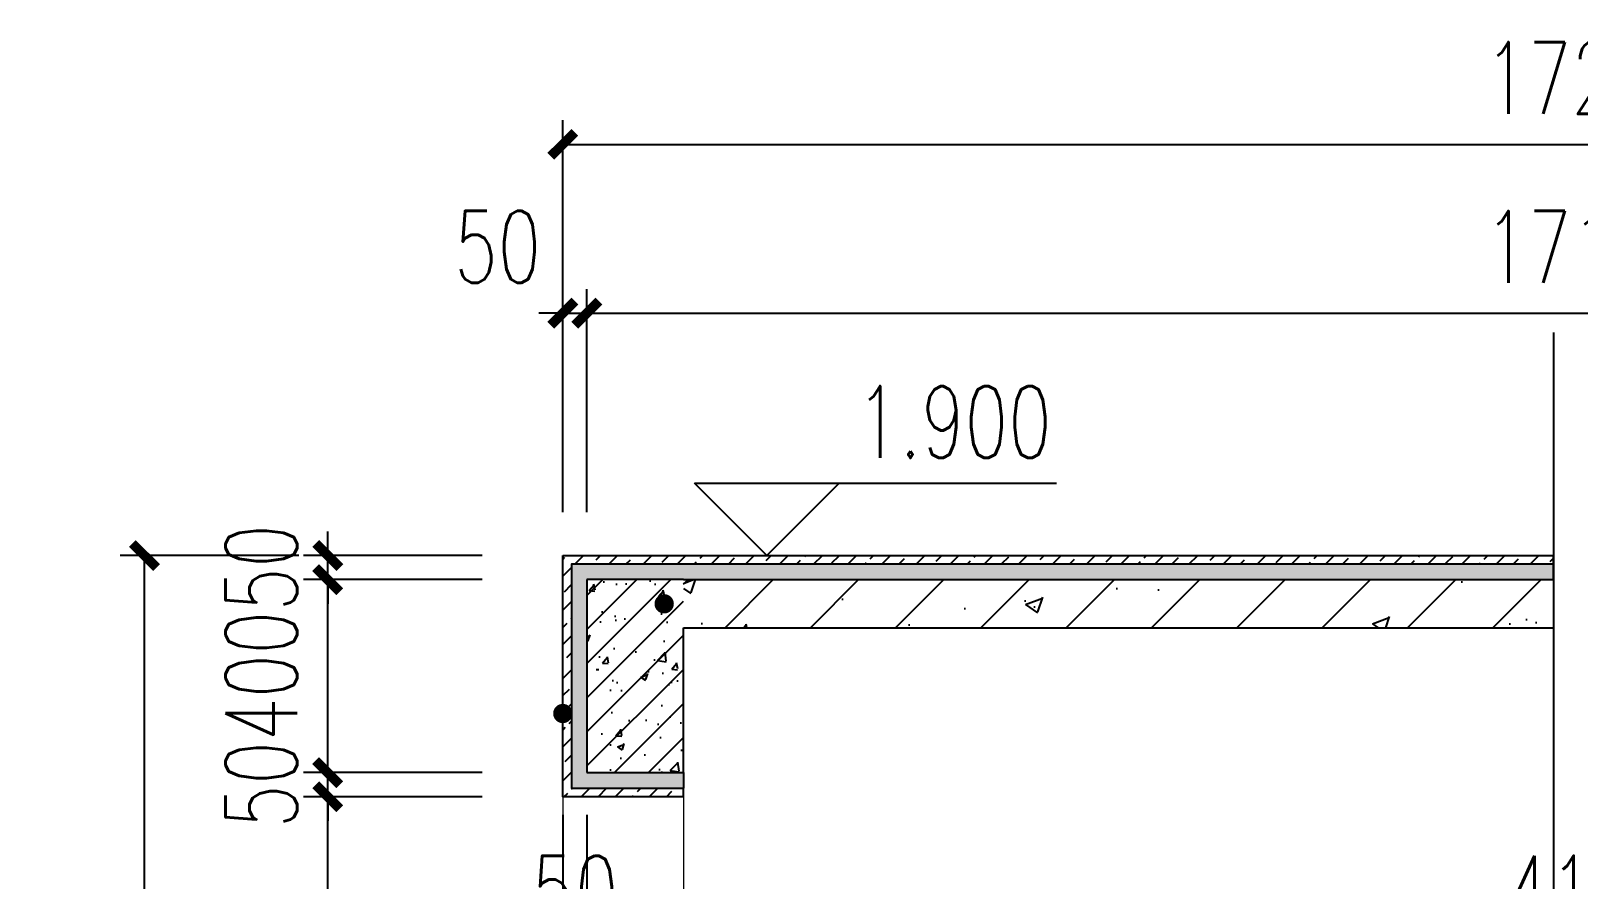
# Model space of a CAD drawing. Extents: x -2377130 to 293730, y -2 to 754590.
# Drawn here: x -2156375 to -2153169, y 518467 to 520225 of the extents above; entities that cross this region are included whole.
import ezdxf

# ---------------------------------------------------------------- set-up
doc = ezdxf.new("R2010")
doc.units = 0
doc.header["$LTSCALE"] = 1000
doc.header["$MEASUREMENT"] = 0
doc.layers.get('Defpoints').update_dxf_attribs({"color": 210})
for name, color, linetype in [('A-AXIS-DP', 126, 'Continuous'), ('A-AXIS-ELEV', 4, 'Continuous'), ('A-AXIS-SYMB', 3, 'Continuous'), ('A-COLS', 6, 'Continuous'), ('A-CURTAIN', 134, 'Continuous'), ('A-HATCH-2', 251, 'Continuous'), ('AS-COLN', 6, 'Continuous'), ('PUB_HATCH', 8, 'Continuous'), ('PUB_TEXT', 7, 'Continuous')]:
    doc.layers.add(name, color=color, linetype=linetype)
doc.layers.add('A-WALL-HATCH', color=8, linetype='Continuous', lineweight=13)
doc.styles.add('_TCH_DIM', font='SIMPLEX', dxfattribs={"bigfont": 'GBCBIG'})
doc.styles.add('_TCH_DIM_T3', font='SIMPLEX', dxfattribs={"width": 0.705882, "bigfont": 'GBCBIG'})
doc.dimstyles.new('_TCH_ARCH&&50', dxfattribs={"dimtxt": 148.75, "dimasz": 50, "dimexe": 50, "dimexo": 50, "dimgap": 63.125, "dimtad": 1, "dimdec": 0, "dimzin": 0, "dimdsep": 46, "dimtxsty": '_TCH_DIM_T3', "dimblk": 'ARCHTICK', "dimcen": 0.09, "dimclrt": 7, "dimazin": 2, "dimtfac": 1, "dimtdec": 0, "dimtix": 1, "dimtmove": 2, "dimatfit": 3, "dimfxl": 0, "dimtolj": 1, "dimtzin": 0, "dimarcsym": 0})

# ---------------------------------------------------------------- blocks, each defined once
blk = doc.blocks.new('_ArchTick')
at = {"color": 0, "linetype": 'ByBlock', "const_width": 0.4}
blk.add_lwpolyline([(-0.5, -0.5), (0.5, 0.5)], dxfattribs=at)
blk = doc.blocks.new('*D2200')
at = {"layer": 'A-AXIS-DP', "color": 0, "lineweight": -2}
for p, q in [((-2155272.9, 519577.5), (-2155272.9, 520040)), ((-2151002.6, 519577.5), (-2151002.6, 520040)), ((-2155272.9, 519990), (-2151002.6, 519990))]:
    blk.add_line(p, q, dxfattribs=at)
at = {"layer": 'Defpoints', "color": 0}
for p in [(-2151002.6, 519990), (-2155272.9, 519527.5), (-2151002.6, 519527.5)]:
    blk.add_point(p, dxfattribs=at)
at = {"layer": 'A-AXIS-DP', "color": 0, "lineweight": -2, "xscale": 50, "yscale": 50, "zscale": 50, "rotation": 180}
blk.add_blockref('_ArchTick', (-2155272.9, 519990), dxfattribs=at)
at = {"layer": 'A-AXIS-DP', "color": 0, "lineweight": -2, "xscale": 50, "yscale": 50, "zscale": 50}
blk.add_blockref('_ArchTick', (-2151002.6, 519990), dxfattribs=at)
at = {"layer": 'A-AXIS-DP', "color": 7, "insert": (-2153137.7, 520127.5), "char_height": 148.75, "attachment_point": 5, "style": '_TCH_DIM_T3'}
blk.add_mtext('\\A1;17200', dxfattribs=at)
blk = doc.blocks.new('*D2199')
at = {"layer": 'A-AXIS-DP', "color": 0, "lineweight": -2}
for p, q in [((-2155820, 519137.5), (-2156190, 519137.5)), ((-2156140, 516937.5), (-2156140, 519137.5)), ((-2155820, 516937.5), (-2156190, 516937.5))]:
    blk.add_line(p, q, dxfattribs=at)
at = {"layer": 'Defpoints', "color": 0}
for p in [(-2156140, 519137.5), (-2155770, 519137.5), (-2155770, 516937.5)]:
    blk.add_point(p, dxfattribs=at)
at = {"layer": 'A-AXIS-DP', "color": 0, "lineweight": -2, "xscale": 50, "yscale": 50, "zscale": 50}
for p, rotation in [((-2156140, 519137.5), 90), ((-2156140, 516937.5), 270)]:
    blk.add_blockref('_ArchTick', p, dxfattribs=dict(at, rotation=rotation))
at = {"layer": 'A-AXIS-DP', "color": 7, "insert": (-2156277.5, 518037.5), "char_height": 148.75, "attachment_point": 5, "rotation": 90, "style": '_TCH_DIM_T3'}
blk.add_mtext('\\A1;2200', dxfattribs=at)
blk = doc.blocks.new('*D2197')
at = {"layer": 'A-AXIS-DP', "color": 0, "lineweight": -2}
for p, q in [((-2155760, 519137.5), (-2155760, 519187.5)), ((-2155440, 519137.5), (-2155810, 519137.5)), ((-2155760, 519087.6), (-2155760, 519137.5)), ((-2155440, 519087.6), (-2155810, 519087.6)), ((-2155760, 519087.6), (-2155760, 519037.6))]:
    blk.add_line(p, q, dxfattribs=at)
at = {"layer": 'Defpoints', "color": 0}
for p in [(-2155760, 519137.5), (-2155390, 519137.5), (-2155390, 519087.6)]:
    blk.add_point(p, dxfattribs=at)
at = {"layer": 'A-AXIS-DP', "color": 0, "lineweight": -2, "xscale": 50, "yscale": 50, "zscale": 50}
for p, rotation in [((-2155760, 519137.5), 270), ((-2155760, 519087.6), 90)]:
    blk.add_blockref('_ArchTick', p, dxfattribs=dict(at, rotation=rotation))
at = {"layer": 'A-AXIS-DP', "color": 7, "insert": (-2155897.5, 519112.5), "char_height": 148.75, "attachment_point": 5, "rotation": 90, "style": '_TCH_DIM_T3'}
blk.add_mtext('\\A1;50', dxfattribs=at)
blk = doc.blocks.new('*D2196')
at = {"layer": 'A-AXIS-DP', "color": 0, "lineweight": -2}
for p, q in [((-2155440, 519087.6), (-2155810, 519087.6)), ((-2155760, 518687.5), (-2155760, 519087.6)), ((-2155440, 518687.5), (-2155810, 518687.5))]:
    blk.add_line(p, q, dxfattribs=at)
at = {"layer": 'Defpoints', "color": 0}
for p in [(-2155760, 519087.6), (-2155390, 519087.6), (-2155390, 518687.5)]:
    blk.add_point(p, dxfattribs=at)
at = {"layer": 'A-AXIS-DP', "color": 0, "lineweight": -2, "xscale": 50, "yscale": 50, "zscale": 50}
for p, rotation in [((-2155760, 519087.6), 90), ((-2155760, 518687.5), 270)]:
    blk.add_blockref('_ArchTick', p, dxfattribs=dict(at, rotation=rotation))
at = {"layer": 'A-AXIS-DP', "color": 7, "insert": (-2155897.5, 518887.5), "char_height": 148.75, "attachment_point": 5, "rotation": 90, "style": '_TCH_DIM_T3'}
blk.add_mtext('\\A1;400', dxfattribs=at)
blk = doc.blocks.new('*D2195')
at = {"layer": 'A-AXIS-DP', "color": 0, "lineweight": -2}
for p, q in [((-2155760, 518687.5), (-2155760, 518737.5)), ((-2155440, 518687.5), (-2155810, 518687.5)), ((-2155760, 518637.5), (-2155760, 518687.5)), ((-2155440, 518637.5), (-2155810, 518637.5)), ((-2155760, 518637.5), (-2155760, 518587.5))]:
    blk.add_line(p, q, dxfattribs=at)
at = {"layer": 'Defpoints', "color": 0}
for p in [(-2155760, 518687.5), (-2155390, 518687.5), (-2155390, 518637.5)]:
    blk.add_point(p, dxfattribs=at)
at = {"layer": 'A-AXIS-DP', "color": 0, "lineweight": -2, "xscale": 50, "yscale": 50, "zscale": 50}
for p, rotation in [((-2155760, 518687.5), 270), ((-2155760, 518637.5), 90)]:
    blk.add_blockref('_ArchTick', p, dxfattribs=dict(at, rotation=rotation))
at = {"layer": 'A-AXIS-DP', "color": 7, "insert": (-2155897.5, 518662.5), "char_height": 148.75, "attachment_point": 5, "rotation": 90, "style": '_TCH_DIM_T3'}
blk.add_mtext('\\A1;50', dxfattribs=at)
blk = doc.blocks.new('*D2194')
at = {"layer": 'A-AXIS-DP', "color": 0, "lineweight": -2}
for p, q in [((-2155440, 518637.5), (-2155810, 518637.5)), ((-2155760, 516937.5), (-2155760, 518637.5)), ((-2155440, 516937.5), (-2155810, 516937.5))]:
    blk.add_line(p, q, dxfattribs=at)
at = {"layer": 'Defpoints', "color": 0}
for p in [(-2155760, 518637.5), (-2155390, 518637.5), (-2155390, 516937.5)]:
    blk.add_point(p, dxfattribs=at)
at = {"layer": 'A-AXIS-DP', "color": 0, "lineweight": -2, "xscale": 50, "yscale": 50, "zscale": 50}
for p, rotation in [((-2155760, 518637.5), 90), ((-2155760, 516937.5), 270)]:
    blk.add_blockref('_ArchTick', p, dxfattribs=dict(at, rotation=rotation))
at = {"layer": 'A-AXIS-DP', "color": 7, "insert": (-2155897.5, 517787.5), "char_height": 148.75, "attachment_point": 5, "rotation": 90, "style": '_TCH_DIM_T3'}
blk.add_mtext('\\A1;1700', dxfattribs=at)
blk = doc.blocks.new('*D2191')
at = {"layer": 'A-AXIS-DP', "color": 0, "lineweight": -2}
for p, q in [((-2155272.9, 519227.5), (-2155272.9, 519690)), ((-2155222.9, 519227.5), (-2155222.9, 519690)), ((-2155272.9, 519640), (-2155322.9, 519640)), ((-2155272.9, 519640), (-2155222.9, 519640)), ((-2155222.9, 519640), (-2155172.9, 519640))]:
    blk.add_line(p, q, dxfattribs=at)
at = {"layer": 'Defpoints', "color": 0}
for p in [(-2155222.9, 519640), (-2155272.9, 519177.5), (-2155222.9, 519177.5)]:
    blk.add_point(p, dxfattribs=at)
at = {"layer": 'A-AXIS-DP', "color": 0, "lineweight": -2, "xscale": 50, "yscale": 50, "zscale": 50}
blk.add_blockref('_ArchTick', (-2155272.9, 519640), dxfattribs=at)
at = {"layer": 'A-AXIS-DP', "color": 0, "lineweight": -2, "xscale": 50, "yscale": 50, "zscale": 50, "rotation": 180}
blk.add_blockref('_ArchTick', (-2155222.9, 519640), dxfattribs=at)
at = {"layer": 'A-AXIS-DP', "color": 7, "insert": (-2155407.9, 519777.5), "char_height": 148.75, "attachment_point": 5, "style": '_TCH_DIM_T3'}
blk.add_mtext('\\A1;50', dxfattribs=at)
blk = doc.blocks.new('*D2190')
at = {"layer": 'A-AXIS-DP', "color": 0, "lineweight": -2}
for p, q in [((-2155222.9, 519227.5), (-2155222.9, 519690)), ((-2151052.6, 519227.5), (-2151052.6, 519690)), ((-2155222.9, 519640), (-2151052.6, 519640))]:
    blk.add_line(p, q, dxfattribs=at)
at = {"layer": 'Defpoints', "color": 0}
for p in [(-2151052.6, 519640), (-2155222.9, 519177.5), (-2151052.6, 519177.5)]:
    blk.add_point(p, dxfattribs=at)
at = {"layer": 'A-AXIS-DP', "color": 0, "lineweight": -2, "xscale": 50, "yscale": 50, "zscale": 50, "rotation": 180}
blk.add_blockref('_ArchTick', (-2155222.9, 519640), dxfattribs=at)
at = {"layer": 'A-AXIS-DP', "color": 0, "lineweight": -2, "xscale": 50, "yscale": 50, "zscale": 50}
blk.add_blockref('_ArchTick', (-2151052.6, 519640), dxfattribs=at)
at = {"layer": 'A-AXIS-DP', "color": 7, "insert": (-2153137.7, 519777.5), "char_height": 148.75, "attachment_point": 5, "style": '_TCH_DIM_T3'}
blk.add_mtext('\\A1;17100', dxfattribs=at)
blk = doc.blocks.new('*D2188')
at = {"layer": 'A-AXIS-DP', "color": 0, "lineweight": -2}
for p, q in [((-2155272.9, 518600), (-2155272.9, 518253.4)), ((-2155222.9, 518600), (-2155222.9, 518253.4)), ((-2155272.9, 518303.4), (-2155322.9, 518303.4)), ((-2155272.9, 518303.4), (-2155222.9, 518303.4)), ((-2155222.9, 518303.4), (-2155172.9, 518303.4))]:
    blk.add_line(p, q, dxfattribs=at)
at = {"layer": 'Defpoints', "color": 0}
for p in [(-2155272.9, 518650), (-2155222.9, 518650), (-2155222.9, 518303.4)]:
    blk.add_point(p, dxfattribs=at)
at = {"layer": 'A-AXIS-DP', "color": 0, "lineweight": -2, "xscale": 50, "yscale": 50, "zscale": 50}
blk.add_blockref('_ArchTick', (-2155272.9, 518303.4), dxfattribs=at)
at = {"layer": 'A-AXIS-DP', "color": 0, "lineweight": -2, "xscale": 50, "yscale": 50, "zscale": 50, "rotation": 180}
blk.add_blockref('_ArchTick', (-2155222.9, 518303.4), dxfattribs=at)
at = {"layer": 'A-AXIS-DP', "color": 7, "insert": (-2155247.9, 518440.9), "char_height": 148.75, "attachment_point": 5, "style": '_TCH_DIM_T3'}
blk.add_mtext('\\A1;50', dxfattribs=at)
blk = doc.blocks.new('*D2187')
at = {"layer": 'A-AXIS-DP', "color": 0, "lineweight": -2}
for p, q in [((-2155222.9, 518600), (-2155222.9, 518253.4)), ((-2151052.6, 518600), (-2151052.6, 518253.4)), ((-2155222.9, 518303.4), (-2151052.6, 518303.4))]:
    blk.add_line(p, q, dxfattribs=at)
at = {"layer": 'Defpoints', "color": 0}
for p in [(-2155222.9, 518650), (-2151052.6, 518650), (-2151052.6, 518303.4)]:
    blk.add_point(p, dxfattribs=at)
at = {"layer": 'A-AXIS-DP', "color": 0, "lineweight": -2, "xscale": 50, "yscale": 50, "zscale": 50, "rotation": 180}
blk.add_blockref('_ArchTick', (-2155222.9, 518303.4), dxfattribs=at)
at = {"layer": 'A-AXIS-DP', "color": 0, "lineweight": -2, "xscale": 50, "yscale": 50, "zscale": 50}
blk.add_blockref('_ArchTick', (-2151052.6, 518303.4), dxfattribs=at)
at = {"layer": 'A-AXIS-DP', "color": 7, "insert": (-2153137.7, 518440.9), "char_height": 148.75, "attachment_point": 5, "style": '_TCH_DIM_T3'}
blk.add_mtext('\\A1;4170', dxfattribs=at)

msp = doc.modelspace()

# ---------------------------------------------------------------- hatches: boundary and pattern name
at = {"layer": 'A-HATCH-2'}
h = msp.add_hatch(dxfattribs=at)
h.set_pattern_fill('天然石材', color=8, scale=10)
h.set_pattern_definition([(45, (0, 17.95), (-35.3553532, 35.3553532), []), (45, (17.387, 0), (-35.3553532, 35.3553532), [19.73685, -11.2782])])
h.paths.add_polyline_path([(-2153220, 519119.5), (-2153220, 519137.5), (-2155272.9, 519137.5), (-2155272.9, 518637.5), (-2155022.9, 518637.5), (-2155022.9, 518655.5), (-2155254.9, 518655.5), (-2155254.9, 519119.5)])
h = msp.add_hatch(dxfattribs=at)
h.set_pattern_fill('AR-SAND', color=8, scale=5, style=0)
h.set_pattern_definition([(37.5, (0, 0), (-0.400007824, 12.235330933), [0, -9.652, 0, -10.795, 0, -10.31875]), (7.5, (0, 0), (11.23808208, 17.92062751), [0, -5.207, 0, -8.6995, 0, -3.33375]), (327.5, (-7.81, 9e-16), (19.774809256, 0.035929617), [0, -3.175, 0, -11.43, 0, -14.9225]), (317.5, (-7.81, 9e-16), (19.08891131, 5.57323308), [0, -1.5875, 0, -7.493, 0, -8.5725])])
h.paths.add_polyline_path([(-2153220, 519119.5), (-2155254.9, 519119.5), (-2155254.9, 518655.5), (-2155022.9, 518655.5), (-2155022.9, 518687.5), (-2155222.9, 518687.5), (-2155222.9, 519087.6), (-2153992.9, 519087.6), (-2153220, 519087.6)])
at = {"layer": 'PUB_HATCH'}
h = msp.add_hatch(dxfattribs=at)
h.set_pattern_fill('钢筋混凝土', color=8, scale=20, style=0)
h.set_pattern_definition([(45, (0, 0), (-35.3553391, 35.3553391), []), (50, (0, 0), (143.4520365, -12.550427), [15, -165]), (355, (0, 0), (-27.750267, 150.438427), [12, -132]), (100.4514, (11.95, -1.05), (115.701876, 137.887908), [12.748038, -140.228422]), (46.1842, (0, 40), (213.44821, -33.103803), [22.5, -247.5]), (96.6356, (17.79, 37.24), (186.932541, 194.823574), [19.122058, -210.3426]), (351.1842, (0, 40), (186.93239, 194.82372), [18, -198]), (21, (20, 30), (119.3814104, -80.523778), [15, -165]), (326, (20, 30), (48.663066, 145.030009), [12, -132]), (71.4514, (29.95, 23.29), (168.044526, 64.506099), [12.748038, -140.228422]), (37.5, (0, 0), (2.4319711, 66.5787708), [0, -130.4, 0, -134, 0, -132.5]), (7.5, (0, 0), (52.6139075, 78.8823424), [0, -76.4, 0, -127.4, 0, -50.5]), (327.5, (-44.6, 0), (106.7644872, -4.5109743), [0, -50, 0, -156, 0, -207]), (317.5, (-64.6, 0), (116.637234, 20.0209965), [0, -65, 0, -103.6, 0, -147])])
h.paths.add_polyline_path([(-2155222.9, 518687.5), (-2155022.9, 518687.5), (-2155022.9, 519087.6), (-2155222.9, 519087.6)])
h = msp.add_hatch(dxfattribs=at)
h.set_pattern_fill('钢筋混凝土', color=8, scale=50, style=0)
h.set_pattern_definition([(45, (0, 0), (-88.388348, 88.388348), []), (50, (0, 0), (358.63009, -31.376067), [37.5, -412.5]), (355, (0, 0), (-69.375667, 376.096067), [30, -330]), (100.4514, (29.9, -2.6), (289.25469, 344.71977), [31.870095, -350.571056]), (46.1842, (0, 100), (533.62052, -82.75951), [56.25, -618.75]), (96.6356, (44.47, 93.1), (467.33135, 487.05894), [47.80514, -525.8565]), (351.1842, (0, 100), (467.33097, 487.0593), [45, -495]), (21, (50, 75), (298.453526, -201.309445), [37.5, -412.5]), (326, (50, 75), (121.657666, 362.57502), [30, -330]), (71.4514, (74.87, 58.22), (420.111314, 161.26525), [31.870095, -350.571056]), (37.5, (0, 0), (6.079928, 166.446927), [0, -326, 0, -335, 0, -331.25]), (7.5, (0, 0), (131.534769, 197.205856), [0, -191, 0, -318.5, 0, -126.25]), (327.5, (-111.5, 0), (266.911218, -11.277436), [0, -125, 0, -390, 0, -517.5]), (317.5, (-161.5, 0), (291.593085, 50.05249), [0, -162.5, 0, -259, 0, -367.5])])
h.paths.add_polyline_path([(-2155022.9, 518987.6), (-2153220, 518987.6), (-2153220, 519087.6), (-2155022.9, 519087.6)])

# ---------------------------------------------------------------- linework, layer by layer
at = {"layer": 'A-AXIS-ELEV', "color": 8}
for p, q in [((-2154850, 519137.5), (-2155000, 519287.5)), ((-2155000, 519287.5), (-2154250, 519287.5)), ((-2154850, 519137.5), (-2154700, 519287.5)), ((-2155200, 519137.5), (-2154700, 519137.5))]:
    msp.add_line(p, q, dxfattribs=at)
at = {"layer": 'A-AXIS-SYMB', "color": 8}
msp.add_lwpolyline([(-2153220, 519600), (-2153220, 517681.2), (-2153115, 517643), (-2153325, 517606), (-2153220, 517568.8), (-2153220, 515650)], dxfattribs=at)
at = {"layer": 'A-AXIS-SYMB', "color": 8, "const_width": 20}
for points in [[(-2155054.5, 519031.9, 1), (-2155071.2, 519043, 1)], [(-2155282.6, 518812.4, 1), (-2155263.2, 518807.6, 1)]]:
    msp.add_lwpolyline(points, format="xyb", close=True, dxfattribs=at)
at = {"layer": 'A-COLS', "color": 8}
for p, q in [((-2155022.9, 519087.6), (-2153220, 519087.6)), ((-2153220, 519087.6), (-2153220, 518987.6)), ((-2155022.9, 518987.6), (-2153220, 518987.6))]:
    msp.add_line(p, q, dxfattribs=at)
at = {"layer": 'A-CURTAIN', "color": 8}
for p, q in [((-2153220, 519087.6), (-2153220, 519137.5)), ((-2155022.9, 518687.5), (-2155022.9, 518655.5)), ((-2155022.9, 518637.5), (-2155022.9, 518655.5))]:
    msp.add_line(p, q, dxfattribs=at)
for points in [[(-2155272.9, 519137.5), (-2153220, 519137.5)], [(-2155022.9, 518637.5), (-2155272.9, 518637.5), (-2155272.9, 519137.5)], [(-2153220, 519119.5), (-2155254.9, 519119.5), (-2155254.9, 518655.5), (-2155022.9, 518655.5)]]:
    msp.add_lwpolyline(points, dxfattribs=at)
at = {"layer": 'A-WALL-HATCH', "color": 8}
for p, q in [((-2155272.9, 518637.5), (-2155272.9, 516937.5)), ((-2155022.9, 518637.5), (-2155022.9, 516937.5))]:
    msp.add_line(p, q, dxfattribs=at)
at = {"layer": 'AS-COLN', "color": 8}
for p, q in [((-2155022.9, 519087.6), (-2155222.9, 519087.6)), ((-2155222.9, 519087.6), (-2155222.9, 518687.5)), ((-2155022.9, 518687.5), (-2155022.9, 518987.6)), ((-2155222.9, 518687.5), (-2155022.9, 518687.5))]:
    msp.add_line(p, q, dxfattribs=at)

# ---------------------------------------------------------------- texts
at = {"layer": 'PUB_TEXT', "color": 8, "style": '_TCH_DIM', "width": 0.705882}
msp.add_text('1.900', height=148.75, dxfattribs=at).set_placement((-2154665, 519340))

# ---------------------------------------------------------------- dimensions: what is measured, and where the dimension line sits
at = {"layer": 'A-AXIS-DP', "color": 8}
for p1, p2, text, picture, middle in [((-2155272.9, 519527.5), (-2151002.6, 519527.5), '17200', '*D2200', (-2153137.7, 520127.5)), ((-2155222.9, 519177.5), (-2151052.6, 519177.5), '17100', '*D2190', (-2153137.7, 519777.5))]:
    dim = msp.add_aligned_dim(p1=p1, p2=p2, distance=462.5, text=text, dimstyle='_TCH_ARCH&&50', dxfattribs=at)
    dim.commit()
    dim.dimension.update_dxf_attribs({"geometry": picture, "text_midpoint": middle})
dim = msp.add_linear_dim(base=(-2155222.9, 519640), p1=(-2155272.9, 519177.5), p2=(-2155222.9, 519177.5), angle=0, dimstyle='_TCH_ARCH&&50', dxfattribs=at)
dim.commit()
dim.dimension.update_dxf_attribs({"geometry": '*D2191', "text_midpoint": (-2155407.9, 519777.5), "dimtype": 161})
for p1, p2, distance, picture, middle in [((-2155390, 519087.6), (-2155390, 519137.5), 370, '*D2197', (-2155897.5, 519112.5)), ((-2155770, 516937.5), (-2155770, 519137.5), 370, '*D2199', (-2156277.5, 518037.5)), ((-2155390, 518687.5), (-2155390, 519087.6), 370, '*D2196', (-2155897.5, 518887.5)), ((-2155390, 518637.5), (-2155390, 518687.5), 370, '*D2195', (-2155897.5, 518662.5)), ((-2155390, 516937.5), (-2155390, 518637.5), 370, '*D2194', (-2155897.5, 517787.5)), ((-2155272.9, 518650), (-2155222.9, 518650), -346.6, '*D2188', (-2155247.9, 518440.9)), ((-2155222.9, 518650), (-2151052.6, 518650), -346.6, '*D2187', (-2153137.7, 518440.9))]:
    dim = msp.add_aligned_dim(p1=p1, p2=p2, distance=distance, dimstyle='_TCH_ARCH&&50', dxfattribs=at)
    dim.commit()
    dim.dimension.update_dxf_attribs({"geometry": picture, "text_midpoint": middle})

doc.saveas('drawing.dxf')
